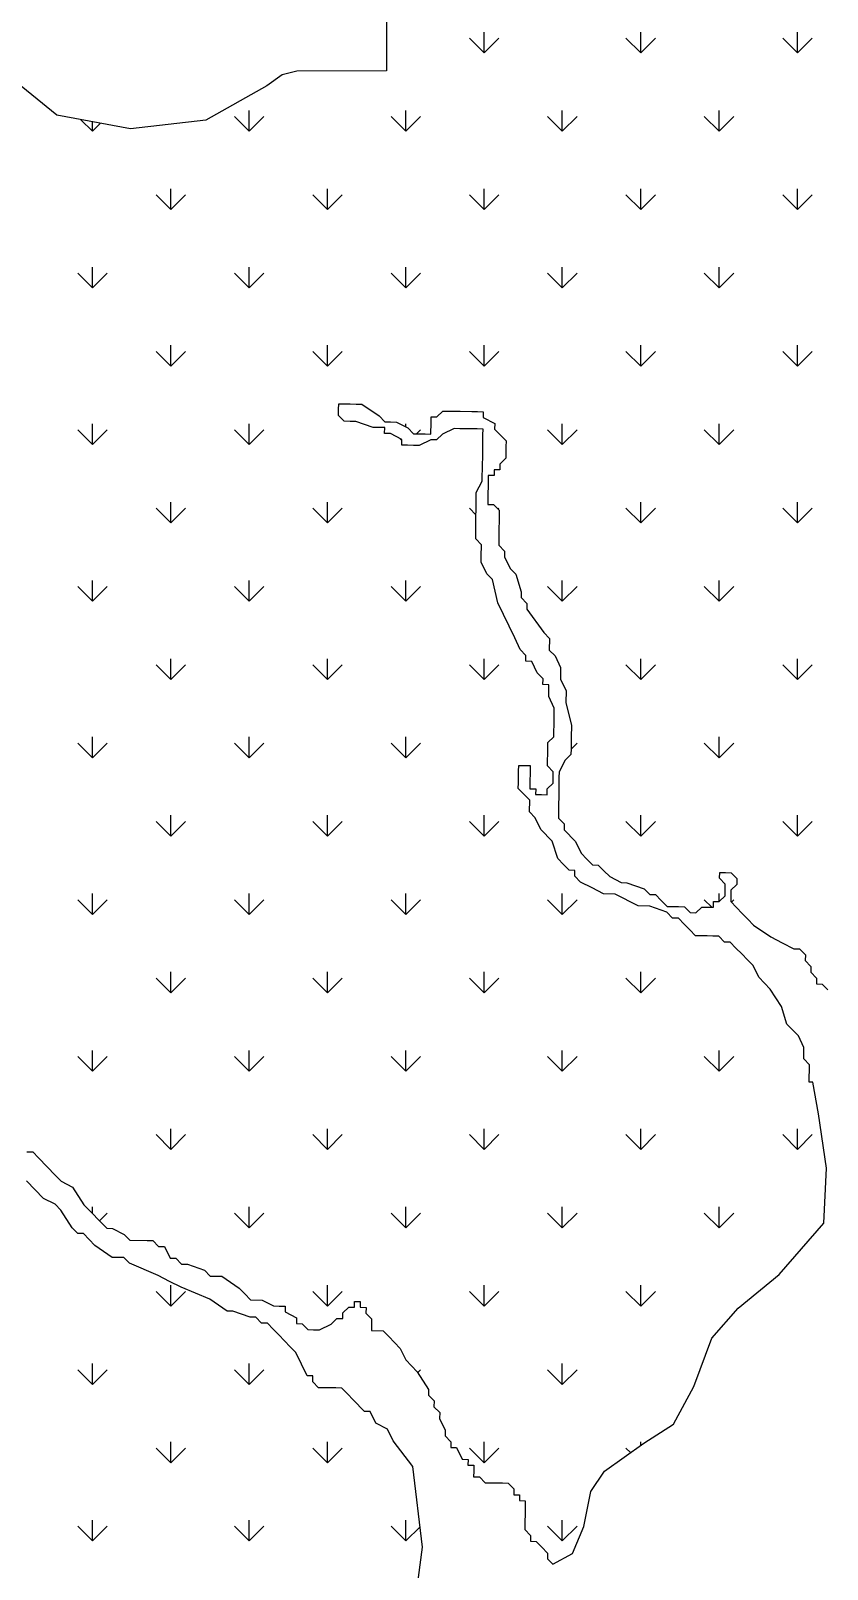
# Model space of a CAD drawing. Header units: metres. Extents: x 266585 to 279238, y 2117616 to 2127268.
# Drawn here: x 269742 to 270290, y 2120273 to 2121331 of the extents above; entities that cross this region are included whole.
import ezdxf

# ---------------------------------------------------------------- set-up
doc = ezdxf.new("R2010")
doc.units = ezdxf.units.M
doc.layers.add('MANGROOVES', color=112, linetype='Continuous')

msp = doc.modelspace()

# ---------------------------------------------------------------- linework, layer by layer
at = {"layer": 'MANGROOVES'}
for p, q in [((269986.8, 2121422.5), (269987.2, 2121303.7)), ((269760.4, 2121273.2), (269726, 2121301.3)), ((269915.4, 2121300.9), (269904.9, 2121293.3)), ((269925.5, 2121303.4), (269915.4, 2121300.9)), ((269987.2, 2121303.7), (269925.5, 2121303.4)), ((269904.9, 2121293.3), (269862.9, 2121269.9)), ((269810.9, 2121263.9), (269760.4, 2121273.2)), ((269862.9, 2121269.9), (269810.9, 2121263.9)), ((269954.2, 2121070.7), (269954.3, 2121074.7)), ((269954.2, 2121066.7), (269954.2, 2121070.7)), ((269954.3, 2121074.7), (269958.3, 2121074.6)), ((269958.3, 2121074.6), (269962.2, 2121074.6)), ((269962.2, 2121074.6), (269966.2, 2121074.5)), ((269966.2, 2121074.5), (269970.2, 2121074.4)), ((269970.2, 2121074.4), (269982, 2121066.3)), ((270021.8, 2121065.7), (270025.9, 2121069.6)), ((270025.9, 2121069.6), (270033.8, 2121069.5)), ((270033.8, 2121069.5), (270037.8, 2121069.5)), ((270037.8, 2121069.5), (270045.8, 2121069.4)), ((270045.8, 2121069.4), (270049.8, 2121069.3)), ((270049.8, 2121069.3), (270053.7, 2121069.2)), ((270053.7, 2121069.2), (270053.7, 2121065.3)), ((269958.1, 2121062.7), (269954.2, 2121066.7)), ((269962.1, 2121062.6), (269958.1, 2121062.7)), ((269966, 2121062.6), (269962.1, 2121062.6)), ((269977.9, 2121058.4), (269966, 2121062.6)), ((269981.9, 2121058.3), (269977.9, 2121058.4)), ((269985.9, 2121058.3), (269981.9, 2121058.3)), ((269982, 2121066.3), (269985.9, 2121062.3)), ((269985.8, 2121054.3), (269985.9, 2121058.3)), ((269985.9, 2121062.3), (269989.9, 2121062.2)), ((269989.9, 2121062.2), (269993.9, 2121062.1)), ((269993.9, 2121062.1), (270001.8, 2121058.1)), ((270001.8, 2121058.1), (270005.7, 2121054)), ((270017.7, 2121053.8), (270017.8, 2121061.8)), ((270017.8, 2121061.8), (270017.9, 2121065.8)), ((270017.9, 2121065.8), (270021.8, 2121065.7)), ((270033.7, 2121057.6), (270025.6, 2121053.7)), ((270037.6, 2121057.5), (270033.7, 2121057.6)), ((270041.6, 2121057.5), (270037.6, 2121057.5)), ((270045.6, 2121057.4), (270041.6, 2121057.5)), ((270049.6, 2121057.4), (270045.6, 2121057.4)), ((270053.6, 2121057.3), (270049.6, 2121057.4)), ((270053.5, 2121053.3), (270053.6, 2121057.3)), ((270053.7, 2121065.3), (270061.6, 2121061.2)), ((270061.6, 2121061.2), (270061.5, 2121057.2)), ((270061.5, 2121057.2), (270065.5, 2121053.1)), ((269989.8, 2121054.2), (269985.8, 2121054.3)), ((269997.7, 2121050.1), (269989.8, 2121054.2)), ((269997.7, 2121046.2), (269997.7, 2121050.1)), ((270001.6, 2121046.1), (269997.7, 2121046.2)), ((270005.6, 2121046), (270001.6, 2121046.1)), ((270009.6, 2121046), (270005.6, 2121046)), ((270005.7, 2121054), (270009.7, 2121054)), ((270017.6, 2121049.9), (270009.6, 2121046)), ((270009.7, 2121054), (270013.7, 2121053.9)), ((270013.7, 2121053.9), (270017.7, 2121053.8)), ((270021.6, 2121049.8), (270017.6, 2121049.9)), ((270025.6, 2121053.7), (270021.6, 2121049.8)), ((270053.4, 2121045.3), (270053.5, 2121049.3)), ((270053.5, 2121049.3), (270053.5, 2121053.3)), ((270065.5, 2121053.1), (270069.4, 2121049.1)), ((270069.4, 2121049.1), (270069.3, 2121045.1)), ((270053.2, 2121033.4), (270053.3, 2121037.4)), ((270053.3, 2121037.4), (270053.4, 2121045.3)), ((270069.2, 2121037.2), (270065.2, 2121033.2)), ((270069.3, 2121041.1), (270069.2, 2121037.2)), ((270069.3, 2121045.1), (270069.3, 2121041.1)), ((270053, 2121021.5), (270053.2, 2121033.4)), ((270057.1, 2121025.4), (270057, 2121021.4)), ((270061.1, 2121025.3), (270057.1, 2121025.4)), ((270065.1, 2121029.2), (270061.1, 2121029.3)), ((270061.1, 2121029.3), (270061.1, 2121025.3)), ((270065.2, 2121033.2), (270065.1, 2121029.2)), ((270048.9, 2121013.6), (270053, 2121021.5)), ((270057, 2121017.4), (270056.9, 2121013.4)), ((270057, 2121021.4), (270057, 2121017.4)), ((270048.8, 2121001.6), (270048.9, 2121013.6)), ((270056.9, 2121009.5), (270056.8, 2121005.5)), ((270056.8, 2121005.5), (270060.8, 2121005.4)), ((270056.9, 2121013.4), (270056.9, 2121009.5)), ((270060.8, 2121005.4), (270064.7, 2121001.4)), ((270048.6, 2120989.7), (270048.7, 2120997.6)), ((270048.7, 2120997.6), (270048.8, 2121001.6)), ((270064.6, 2120993.4), (270064.5, 2120989.4)), ((270064.7, 2121001.4), (270064.6, 2120997.4)), ((270064.6, 2120997.4), (270064.6, 2120993.4)), ((270048.5, 2120981.7), (270048.6, 2120989.7)), ((270064.5, 2120985.4), (270064.3, 2120977.5)), ((270064.5, 2120989.4), (270064.5, 2120985.4)), ((270052.4, 2120977.7), (270048.5, 2120981.7)), ((270052.3, 2120969.7), (270052.4, 2120977.7)), ((270064.3, 2120977.5), (270068.3, 2120973.4)), ((270068.3, 2120973.4), (270068.2, 2120969.5)), ((270052.2, 2120965.7), (270052.3, 2120969.7)), ((270056.1, 2120957.7), (270052.2, 2120965.7)), ((270068.2, 2120969.5), (270072.1, 2120961.4)), ((270072.1, 2120961.4), (270076, 2120957.4)), ((270060, 2120953.7), (270056.1, 2120957.7)), ((270063.8, 2120937.7), (270060, 2120953.7)), ((270076, 2120957.4), (270079.8, 2120945.4)), ((270079.8, 2120945.4), (270079.7, 2120941.4)), ((270079.7, 2120941.4), (270083.7, 2120937.4)), ((270071.5, 2120921.6), (270063.8, 2120937.7)), ((270083.7, 2120937.4), (270083.6, 2120933.4)), ((270083.6, 2120933.4), (270095.3, 2120917.3)), ((270075.4, 2120913.6), (270071.5, 2120921.6)), ((270079.2, 2120905.6), (270075.4, 2120913.6)), ((270095.3, 2120917.3), (270099.2, 2120913.3)), ((270099.2, 2120913.3), (270099.1, 2120905.3)), ((270083.1, 2120901.5), (270079.2, 2120905.6)), ((270083.1, 2120897.6), (270083.1, 2120901.5)), ((270087.1, 2120897.5), (270083.1, 2120897.6)), ((270090.9, 2120889.5), (270087.1, 2120897.5)), ((270099.1, 2120905.3), (270103.1, 2120901.2)), ((270103.1, 2120901.2), (270106.9, 2120893.2)), ((270094.9, 2120885.4), (270090.9, 2120889.5)), ((270106.9, 2120893.2), (270106.8, 2120885.3)), ((270094.8, 2120881.5), (270094.9, 2120885.4)), ((270098.8, 2120881.4), (270094.8, 2120881.5)), ((270098.7, 2120873.4), (270098.8, 2120881.4)), ((270106.8, 2120885.3), (270110.7, 2120877.2)), ((270110.7, 2120877.2), (270110.6, 2120869.3)), ((270102.5, 2120865.4), (270098.7, 2120873.4)), ((270110.6, 2120869.3), (270114.3, 2120853.3)), ((270102.4, 2120857.5), (270102.5, 2120861.4)), ((270102.4, 2120853.5), (270102.4, 2120857.5)), ((270102.5, 2120861.4), (270102.5, 2120865.4)), ((270098.2, 2120841.6), (270102.2, 2120845.5)), ((270102.2, 2120845.5), (270102.3, 2120849.5)), ((270102.3, 2120849.5), (270102.4, 2120853.5)), ((270114.2, 2120845.3), (270114.1, 2120841.3)), ((270114.3, 2120853.3), (270114.2, 2120845.3)), ((270098.1, 2120837.6), (270098.2, 2120841.6)), ((270098.1, 2120833.6), (270098.1, 2120837.6)), ((270114.1, 2120837.4), (270114, 2120833.4)), ((270114.1, 2120841.3), (270114.1, 2120837.4)), ((270078, 2120822), (270078.1, 2120825.9)), ((270078.1, 2120825.9), (270082, 2120825.9)), ((270082, 2120825.9), (270086, 2120825.8)), ((270086, 2120825.8), (270086, 2120821.8)), ((270098, 2120829.6), (270098.1, 2120833.6)), ((270098, 2120825.7), (270098, 2120829.6)), ((270101.9, 2120821.6), (270098, 2120825.7)), ((270110, 2120829.5), (270105.9, 2120821.6)), ((270114, 2120833.4), (270110, 2120829.5)), ((270077.8, 2120810), (270077.9, 2120814)), ((270077.9, 2120818), (270078, 2120822)), ((270077.9, 2120814), (270077.9, 2120818)), ((270086, 2120821.8), (270085.8, 2120813.9)), ((270085.8, 2120813.9), (270085.8, 2120809.9)), ((270097.7, 2120809.7), (270101.8, 2120813.7)), ((270101.8, 2120817.6), (270101.9, 2120821.6)), ((270101.8, 2120813.7), (270101.8, 2120817.6)), ((270105.8, 2120817.6), (270105.7, 2120809.6)), ((270105.9, 2120821.6), (270105.8, 2120817.6)), ((270081.8, 2120806), (270077.8, 2120810)), ((270085.7, 2120801.9), (270081.8, 2120806)), ((270085.8, 2120809.9), (270089.8, 2120809.8)), ((270089.8, 2120809.8), (270089.7, 2120805.9)), ((270089.7, 2120805.9), (270093.7, 2120805.8)), ((270093.7, 2120805.8), (270097.7, 2120805.7)), ((270097.7, 2120805.7), (270097.7, 2120809.7)), ((270105.6, 2120805.6), (270105.5, 2120797.7)), ((270105.7, 2120809.6), (270105.6, 2120805.6)), ((270085.6, 2120794), (270085.7, 2120801.9)), ((270089.5, 2120789.9), (270085.6, 2120794)), ((270105.5, 2120793.7), (270105.4, 2120789.7)), ((270105.5, 2120797.7), (270105.5, 2120793.7)), ((270093.3, 2120781.9), (270089.5, 2120789.9)), ((270101.2, 2120773.8), (270093.3, 2120781.9)), ((270105.4, 2120789.7), (270109.3, 2120785.7)), ((270109.3, 2120785.7), (270109.3, 2120781.7)), ((270109.3, 2120781.7), (270117.1, 2120773.6)), ((270105, 2120761.8), (270101.2, 2120773.8)), ((270117.1, 2120773.6), (270121, 2120765.6)), ((270108.9, 2120757.8), (270105, 2120761.8)), ((270121, 2120765.6), (270124.9, 2120761.5)), ((270124.9, 2120761.5), (270128.8, 2120757.5)), ((270112.8, 2120753.8), (270108.9, 2120757.8)), ((270116.8, 2120753.7), (270112.8, 2120753.8)), ((270116.8, 2120749.7), (270116.8, 2120753.7)), ((270120.7, 2120745.7), (270116.8, 2120749.7)), ((270128.8, 2120757.5), (270132.8, 2120757.4)), ((270132.8, 2120757.4), (270136.7, 2120753.4)), ((270136.7, 2120753.4), (270140.7, 2120749.4)), ((270140.7, 2120749.4), (270148.6, 2120745.3)), ((270216.3, 2120748.3), (270216.4, 2120752.2)), ((270216.4, 2120752.2), (270220.3, 2120752.2)), ((270220.3, 2120752.2), (270224.3, 2120752.1)), ((270224.3, 2120752.1), (270228.2, 2120748.1)), ((270128.6, 2120741.6), (270120.7, 2120745.7)), ((270136.5, 2120737.5), (270128.6, 2120741.6)), ((270148.6, 2120745.3), (270152.5, 2120745.2)), ((270152.5, 2120745.2), (270164.4, 2120741)), ((270164.4, 2120741), (270168.3, 2120737)), ((270220.2, 2120744.2), (270216.3, 2120748.3)), ((270220.1, 2120736.3), (270220.2, 2120740.2)), ((270220.2, 2120740.2), (270220.2, 2120744.2)), ((270228.2, 2120744.1), (270224.1, 2120740.2)), ((270224.1, 2120740.2), (270224.1, 2120736.2)), ((270228.2, 2120748.1), (270228.2, 2120744.1)), ((270144.5, 2120737.4), (270136.5, 2120737.5)), ((270160.3, 2120729.2), (270144.5, 2120737.4)), ((270168.2, 2120729), (270160.3, 2120729.2)), ((270180.1, 2120724.9), (270168.2, 2120729)), ((270168.3, 2120737), (270172.3, 2120737)), ((270172.3, 2120737), (270176.2, 2120732.9)), ((270176.2, 2120732.9), (270180.2, 2120728.9)), ((270180.2, 2120728.9), (270184.2, 2120728.8)), ((270184.2, 2120728.8), (270188.1, 2120728.8)), ((270188.1, 2120728.8), (270192.1, 2120728.7)), ((270192.1, 2120728.7), (270196, 2120724.7)), ((270200, 2120724.6), (270204.1, 2120728.5)), ((270204.1, 2120728.5), (270208, 2120728.5)), ((270208, 2120728.5), (270212, 2120728.4)), ((270212, 2120728.4), (270212.1, 2120732.4)), ((270212.1, 2120732.4), (270216.1, 2120732.3)), ((270216.1, 2120732.3), (270220.1, 2120736.3)), ((270224.1, 2120736.2), (270224, 2120732.2)), ((270224, 2120732.2), (270227.9, 2120728.2)), ((270227.9, 2120728.2), (270231.9, 2120724.1)), ((270184, 2120720.9), (270180.1, 2120724.9)), ((270188, 2120720.8), (270184, 2120720.9)), ((270191.9, 2120716.8), (270188, 2120720.8)), ((270196, 2120724.7), (270200, 2120724.6)), ((270231.9, 2120724.1), (270235.8, 2120720.1)), ((270235.8, 2120720.1), (270239.7, 2120716.1)), ((270195.9, 2120712.7), (270191.9, 2120716.8)), ((270199.8, 2120708.7), (270195.9, 2120712.7)), ((270203.8, 2120708.6), (270199.8, 2120708.7)), ((270207.7, 2120708.6), (270203.8, 2120708.6)), ((270211.7, 2120708.5), (270207.7, 2120708.6)), ((270215.7, 2120708.4), (270211.7, 2120708.5)), ((270219.6, 2120704.4), (270215.7, 2120708.4)), ((270239.7, 2120716.1), (270251.5, 2120707.9)), ((270251.5, 2120707.9), (270259.4, 2120703.8)), ((270223.6, 2120704.3), (270219.6, 2120704.4)), ((270227.5, 2120700.3), (270223.6, 2120704.3)), ((270231.5, 2120696.3), (270227.5, 2120700.3)), ((270259.4, 2120703.8), (270267.3, 2120699.7)), ((270267.3, 2120699.7), (270271.3, 2120699.7)), ((270271.3, 2120699.7), (270275.3, 2120695.6)), ((270235.4, 2120692.2), (270231.5, 2120696.3)), ((270239.3, 2120688.2), (270235.4, 2120692.2)), ((270243.2, 2120680.2), (270239.3, 2120688.2)), ((270275.3, 2120695.6), (270275.2, 2120691.6)), ((270275.2, 2120691.6), (270279.1, 2120687.6)), ((270279.1, 2120687.6), (270279.1, 2120683.6)), ((270251, 2120672.1), (270243.2, 2120680.2)), ((270279.1, 2120683.6), (270283, 2120679.6)), ((270283, 2120679.6), (270282.9, 2120675.6)), ((270282.9, 2120675.6), (270286.9, 2120675.5)), ((270286.9, 2120675.5), (270290.8, 2120671.5)), ((270258.8, 2120660), (270251, 2120672.1)), ((270262.6, 2120648), (270258.8, 2120660)), ((270270.5, 2120639.9), (270262.6, 2120648)), ((270274.3, 2120631.9), (270270.5, 2120639.9)), ((270274.2, 2120624), (270274.3, 2120631.9)), ((270278.1, 2120619.9), (270274.2, 2120624)), ((270278, 2120611.9), (270278.1, 2120615.9)), ((270278, 2120608), (270278, 2120611.9)), ((270278.1, 2120615.9), (270278.1, 2120619.9)), ((270280.4, 2120607.9), (270278, 2120608)), ((270284.4, 2120586.2), (270280.4, 2120607.9)), ((270289.9, 2120548.9), (270284.4, 2120586.2)), ((269739.7, 2120560.1), (269743.7, 2120560)), ((269743.7, 2120560), (269747.6, 2120556)), ((269747.6, 2120556), (269759.4, 2120543.9)), ((270288, 2120511.1), (270289.9, 2120548.9)), ((269751.2, 2120528), (269739.4, 2120540.2)), ((269759.4, 2120543.9), (269763.3, 2120539.8)), ((269763.3, 2120539.8), (269771.2, 2120535.7)), ((269759.1, 2120524), (269751.2, 2120528)), ((269771.2, 2120535.7), (269779, 2120523.7)), ((269763, 2120519.9), (269759.1, 2120524)), ((269770.8, 2120507.9), (269763, 2120519.9)), ((269779, 2120523.7), (269782.9, 2120519.6)), ((269782.9, 2120519.6), (269790.7, 2120511.5)), ((269774.7, 2120503.8), (269770.8, 2120507.9)), ((269790.7, 2120511.5), (269794.7, 2120507.5)), ((269794.7, 2120507.5), (269798.7, 2120507.4)), ((269798.7, 2120507.4), (269806.6, 2120503.3)), ((270257.3, 2120475.7), (270288, 2120511.1)), ((269778.7, 2120503.8), (269774.7, 2120503.8)), ((269782.6, 2120499.7), (269778.7, 2120503.8)), ((269786.5, 2120495.7), (269782.6, 2120499.7)), ((269798.4, 2120487.5), (269786.5, 2120495.7)), ((269806.6, 2120503.3), (269810.5, 2120499.3)), ((269810.5, 2120499.3), (269822.4, 2120499.1)), ((269822.4, 2120499.1), (269826.4, 2120499.1)), ((269826.4, 2120499.1), (269830.3, 2120495)), ((269806.3, 2120487.4), (269798.4, 2120487.5)), ((269810.2, 2120483.4), (269806.3, 2120487.4)), ((269830.3, 2120495), (269834.3, 2120495)), ((269834.3, 2120495), (269838.2, 2120487)), ((269838.2, 2120487), (269842.2, 2120486.9)), ((269842.2, 2120486.9), (269846.1, 2120482.9)), ((269830, 2120475.1), (269810.2, 2120483.4)), ((269837.9, 2120471), (269830, 2120475.1)), ((269846.1, 2120482.9), (269850.1, 2120482.8)), ((269850.1, 2120482.8), (269861.9, 2120478.6)), ((269861.9, 2120478.6), (269865.9, 2120474.6)), ((269865.9, 2120474.6), (269869.8, 2120474.5)), ((269869.8, 2120474.5), (269873.8, 2120474.5)), ((269873.8, 2120474.5), (269885.7, 2120466.3)), ((270229.1, 2120452.5), (270257.3, 2120475.7)), ((269845.8, 2120466.9), (269837.9, 2120471)), ((269865.6, 2120458.7), (269845.8, 2120466.9)), ((269885.7, 2120466.3), (269889.6, 2120462.3)), ((269877.5, 2120450.5), (269865.6, 2120458.7)), ((269889.6, 2120462.3), (269893.5, 2120458.3)), ((269893.5, 2120458.3), (269901.5, 2120458.1)), ((269901.5, 2120458.1), (269909.4, 2120454.1)), ((269909.4, 2120454.1), (269913.3, 2120454)), ((269913.3, 2120454), (269917.3, 2120453.9)), ((269917.3, 2120453.9), (269917.3, 2120450)), ((269957.1, 2120449.4), (269961.1, 2120453.3)), ((269961.1, 2120453.3), (269965.1, 2120453.2)), ((269965.1, 2120453.2), (269965.2, 2120457.2)), ((269965.2, 2120457.2), (269969.1, 2120457.2)), ((269969.1, 2120457.2), (269969.1, 2120453.2)), ((269969.1, 2120453.2), (269973.1, 2120453.1)), ((269973.1, 2120453.1), (269973, 2120449.1)), ((269881.4, 2120450.5), (269877.5, 2120450.5)), ((269893.3, 2120446.3), (269881.4, 2120450.5)), ((269897.3, 2120446.3), (269893.3, 2120446.3)), ((269901.2, 2120442.2), (269897.3, 2120446.3)), ((269917.3, 2120450), (269925.2, 2120445.9)), ((269925.2, 2120445.9), (269925.1, 2120441.9)), ((269949, 2120441.5), (269953, 2120445.4)), ((269953, 2120445.4), (269957, 2120445.4)), ((269957, 2120445.4), (269957.1, 2120449.4)), ((269973, 2120449.1), (269976.9, 2120445.1)), ((269976.9, 2120445.1), (269976.9, 2120441.1)), ((270211, 2120432), (270229.1, 2120452.5)), ((269905.2, 2120442.2), (269901.2, 2120442.2)), ((269909.1, 2120438.1), (269905.2, 2120442.2)), ((269913.1, 2120434.1), (269909.1, 2120438.1)), ((269920.9, 2120426), (269913.1, 2120434.1)), ((269925.1, 2120441.9), (269929.1, 2120441.8)), ((269929.1, 2120441.8), (269933, 2120437.8)), ((269933, 2120437.8), (269937, 2120437.7)), ((269937, 2120437.7), (269941, 2120437.7)), ((269941, 2120437.7), (269949, 2120441.5)), ((269976.9, 2120441.1), (269976.8, 2120437.1)), ((269976.8, 2120437.1), (269984.8, 2120437)), ((269984.8, 2120437), (269988.7, 2120433)), ((269988.7, 2120433), (269992.6, 2120428.9)), ((270198.5, 2120398.7), (270211, 2120432)), ((269924.8, 2120422), (269920.9, 2120426)), ((269932.6, 2120405.9), (269924.8, 2120422)), ((269992.6, 2120428.9), (269996.5, 2120424.9)), ((269996.5, 2120424.9), (270000.4, 2120416.9)), ((270000.4, 2120416.9), (270008.3, 2120408.8)), ((269936.5, 2120405.9), (269932.6, 2120405.9)), ((269936.5, 2120401.9), (269936.5, 2120405.9)), ((269940.4, 2120397.8), (269936.5, 2120401.9)), ((270008.3, 2120408.8), (270016, 2120396.7)), ((269944.4, 2120397.8), (269940.4, 2120397.8)), ((269948.4, 2120397.7), (269944.4, 2120397.8)), ((269952.3, 2120397.7), (269948.4, 2120397.7)), ((269956.3, 2120397.6), (269952.3, 2120397.7)), ((269960.2, 2120393.6), (269956.3, 2120397.6)), ((269964.2, 2120389.5), (269960.2, 2120393.6)), ((269972, 2120381.4), (269964.2, 2120389.5)), ((270016, 2120396.7), (270016, 2120392.8)), ((270016, 2120392.8), (270019.9, 2120388.7)), ((270184.7, 2120372.8), (270198.5, 2120398.7)), ((269976, 2120381.4), (269972, 2120381.4)), ((269979.9, 2120373.4), (269976, 2120381.4)), ((270019.9, 2120388.7), (270019.8, 2120384.7)), ((270019.8, 2120384.7), (270023.8, 2120380.7)), ((270023.8, 2120380.7), (270023.7, 2120376.7)), ((269987.8, 2120369.3), (269979.9, 2120373.4)), ((269991.6, 2120361.2), (269987.8, 2120369.3)), ((270023.7, 2120376.7), (270027.6, 2120368.7)), ((270027.6, 2120368.7), (270027.5, 2120364.7)), ((270164.1, 2120359.7), (270184.7, 2120372.8)), ((270005.3, 2120343.6), (269991.6, 2120361.2)), ((270027.5, 2120364.7), (270031.4, 2120360.7)), ((270031.4, 2120360.7), (270031.4, 2120356.7)), ((270137, 2120340.3), (270164.1, 2120359.7)), ((270031.4, 2120356.7), (270035.4, 2120356.6)), ((270035.4, 2120356.6), (270039.2, 2120348.6)), ((270039.2, 2120348.6), (270043.2, 2120348.5)), ((270043.2, 2120348.5), (270043.1, 2120344.6)), ((270011.9, 2120288.2), (270005.3, 2120343.6)), ((270043.1, 2120344.6), (270047.1, 2120344.5)), ((270047.1, 2120340.5), (270047, 2120336.5)), ((270047, 2120336.5), (270051, 2120336.5)), ((270047.1, 2120344.5), (270047.1, 2120340.5)), ((270127.7, 2120326.4), (270137, 2120340.3)), ((270051, 2120336.5), (270054.9, 2120332.4)), ((270054.9, 2120332.4), (270058.9, 2120332.4)), ((270058.9, 2120332.4), (270062.9, 2120332.3)), ((270062.9, 2120332.3), (270066.9, 2120332.3)), ((270066.9, 2120332.3), (270070.8, 2120332.2)), ((270070.8, 2120332.2), (270074.8, 2120328.2)), ((270074.8, 2120328.2), (270074.7, 2120324.2)), ((270123, 2120302.4), (270127.7, 2120326.4)), ((270074.7, 2120324.2), (270078.7, 2120324.1)), ((270078.7, 2120324.1), (270078.6, 2120320.2)), ((270078.6, 2120320.2), (270082.6, 2120320.1)), ((270082.6, 2120316.1), (270082.5, 2120312.1)), ((270082.6, 2120320.1), (270082.6, 2120316.1)), ((270082.5, 2120312.1), (270082.4, 2120304.2)), ((270082.4, 2120304.2), (270082.3, 2120300.2)), ((270082.3, 2120300.2), (270086.2, 2120296.1)), ((270086.2, 2120296.1), (270086.2, 2120292.2)), ((270115.1, 2120283.7), (270123, 2120302.4)), ((270002.3, 2120214.3), (270011.9, 2120288.2)), ((270086.2, 2120292.2), (270090.2, 2120292.1)), ((270090.2, 2120292.1), (270094.1, 2120288.1)), ((270094.1, 2120288.1), (270098, 2120284)), ((270098, 2120284), (270098, 2120280)), ((270101.5, 2120276.4), (270115.1, 2120283.7)), ((270098, 2120280), (270101.5, 2120276.4))]:
    msp.add_line(p, q, dxfattribs=at)
at = {"layer": 'MANGROOVES', "linetype": 'Continuous'}
for p, q in [((270054.3, 2121316.1), (270044.2, 2121326.2)), ((270054.3, 2121316.1), (270054.3, 2121330.4)), ((270054.3, 2121316.1), (270064.4, 2121326.2)), ((270162, 2121316.1), (270151.9, 2121326.2)), ((270162, 2121316.1), (270162, 2121330.4)), ((270162, 2121316.1), (270172.1, 2121326.2)), ((270269.8, 2121316.1), (270259.7, 2121326.2)), ((270269.8, 2121316.1), (270269.8, 2121330.4)), ((270269.8, 2121316.1), (270279.9, 2121326.2)), ((269784.9, 2121262.2), (269776.9, 2121270.1)), ((269784.9, 2121262.2), (269784.9, 2121268.7)), ((269892.6, 2121262.2), (269882.5, 2121272.3)), ((269892.6, 2121262.2), (269892.6, 2121276.5)), ((269892.6, 2121262.2), (269902.7, 2121272.3)), ((270000.4, 2121262.2), (269990.3, 2121272.3)), ((270000.4, 2121262.2), (270000.4, 2121276.5)), ((270000.4, 2121262.2), (270010.5, 2121272.3)), ((270108.1, 2121262.2), (270098, 2121272.3)), ((270108.1, 2121262.2), (270108.1, 2121276.5)), ((270108.1, 2121262.2), (270118.2, 2121272.3)), ((270215.9, 2121262.2), (270205.8, 2121272.3)), ((270215.9, 2121262.2), (270215.9, 2121276.5)), ((270215.9, 2121262.2), (270226, 2121272.3)), ((269784.9, 2121262.2), (269790.3, 2121267.7)), ((269838.7, 2121208.3), (269828.6, 2121218.4)), ((269838.7, 2121208.3), (269838.7, 2121222.6)), ((269838.7, 2121208.3), (269848.8, 2121218.4)), ((269946.5, 2121208.3), (269936.4, 2121218.4)), ((269946.5, 2121208.3), (269946.5, 2121222.6)), ((269946.5, 2121208.3), (269956.6, 2121218.4)), ((270054.3, 2121208.3), (270044.2, 2121218.4)), ((270054.3, 2121208.3), (270054.3, 2121222.6)), ((270054.3, 2121208.3), (270064.4, 2121218.4)), ((270162, 2121208.3), (270151.9, 2121218.4)), ((270162, 2121208.3), (270162, 2121222.6)), ((270162, 2121208.3), (270172.1, 2121218.4)), ((270269.8, 2121208.3), (270259.7, 2121218.4)), ((270269.8, 2121208.3), (270269.8, 2121222.6)), ((270269.8, 2121208.3), (270279.9, 2121218.4)), ((269784.9, 2121154.5), (269774.8, 2121164.6)), ((269784.9, 2121154.5), (269784.9, 2121168.7)), ((269784.9, 2121154.5), (269795, 2121164.6)), ((269892.6, 2121154.5), (269882.5, 2121164.6)), ((269892.6, 2121154.5), (269892.6, 2121168.7)), ((269892.6, 2121154.5), (269902.7, 2121164.6)), ((270000.4, 2121154.5), (269990.3, 2121164.6)), ((270000.4, 2121154.5), (270000.4, 2121168.7)), ((270000.4, 2121154.5), (270010.5, 2121164.6)), ((270108.1, 2121154.5), (270098, 2121164.6)), ((270108.1, 2121154.5), (270108.1, 2121168.7)), ((270108.1, 2121154.5), (270118.2, 2121164.6)), ((270215.9, 2121154.5), (270205.8, 2121164.6)), ((270215.9, 2121154.5), (270215.9, 2121168.7)), ((270215.9, 2121154.5), (270226, 2121164.6)), ((269838.7, 2121100.6), (269828.6, 2121110.7)), ((269838.7, 2121100.6), (269838.7, 2121114.9)), ((269838.7, 2121100.6), (269848.8, 2121110.7)), ((269946.5, 2121100.6), (269936.4, 2121110.7)), ((269946.5, 2121100.6), (269946.5, 2121114.9)), ((269946.5, 2121100.6), (269956.6, 2121110.7)), ((270054.3, 2121100.6), (270044.2, 2121110.7)), ((270054.3, 2121100.6), (270054.3, 2121114.9)), ((270054.3, 2121100.6), (270064.4, 2121110.7)), ((270162, 2121100.6), (270151.9, 2121110.7)), ((270162, 2121100.6), (270162, 2121114.9)), ((270162, 2121100.6), (270172.1, 2121110.7)), ((270269.8, 2121100.6), (270259.7, 2121110.7)), ((270269.8, 2121100.6), (270269.8, 2121114.9)), ((270269.8, 2121100.6), (270279.9, 2121110.7)), ((269784.9, 2121046.7), (269774.8, 2121056.8)), ((269784.9, 2121046.7), (269784.9, 2121061)), ((269784.9, 2121046.7), (269795, 2121056.8)), ((269892.6, 2121046.7), (269882.5, 2121056.8)), ((269892.6, 2121046.7), (269892.6, 2121061)), ((269892.6, 2121046.7), (269902.7, 2121056.8)), ((270000.4, 2121058.8), (270000.4, 2121061)), ((270007.7, 2121054), (270010.5, 2121056.8)), ((270108.1, 2121046.7), (270098, 2121056.8)), ((270108.1, 2121046.7), (270108.1, 2121061)), ((270108.1, 2121046.7), (270118.2, 2121056.8)), ((270215.9, 2121046.7), (270205.8, 2121056.8)), ((270215.9, 2121046.7), (270215.9, 2121061)), ((270215.9, 2121046.7), (270226, 2121056.8)), ((269997.7, 2121049.4), (269996.1, 2121051)), ((269838.7, 2120992.8), (269838.7, 2121007.1)), ((269946.5, 2120992.8), (269946.5, 2121007.1)), ((270162, 2120992.8), (270162, 2121007.1)), ((270269.8, 2120992.8), (270269.8, 2121007.1)), ((269838.7, 2120992.8), (269828.6, 2121002.9)), ((269838.7, 2120992.8), (269848.8, 2121002.9)), ((269946.5, 2120992.8), (269936.4, 2121002.9)), ((269946.5, 2120992.8), (269956.6, 2121002.9)), ((270048.7, 2120998.3), (270044.2, 2121002.9)), ((270063.8, 2121002.3), (270064.4, 2121002.9)), ((270162, 2120992.8), (270151.9, 2121002.9)), ((270162, 2120992.8), (270172.1, 2121002.9)), ((270269.8, 2120992.8), (270259.7, 2121002.9)), ((270269.8, 2120992.8), (270279.9, 2121002.9)), ((269784.9, 2120938.9), (269784.9, 2120953.2)), ((269892.6, 2120938.9), (269892.6, 2120953.2)), ((270000.4, 2120938.9), (270000.4, 2120953.2)), ((270108.1, 2120938.9), (270108.1, 2120953.2)), ((270215.9, 2120938.9), (270215.9, 2120953.2)), ((269784.9, 2120938.9), (269774.8, 2120949)), ((269784.9, 2120938.9), (269795, 2120949)), ((269892.6, 2120938.9), (269882.5, 2120949)), ((269892.6, 2120938.9), (269902.7, 2120949)), ((270000.4, 2120938.9), (269990.3, 2120949)), ((270000.4, 2120938.9), (270010.5, 2120949)), ((270108.1, 2120938.9), (270098, 2120949)), ((270108.1, 2120938.9), (270118.2, 2120949)), ((270215.9, 2120938.9), (270205.8, 2120949)), ((270215.9, 2120938.9), (270226, 2120949)), ((269838.7, 2120885), (269838.7, 2120899.3)), ((269946.5, 2120885), (269946.5, 2120899.3)), ((270054.3, 2120885), (270054.3, 2120899.3)), ((270162, 2120885), (270162, 2120899.3)), ((270269.8, 2120885), (270269.8, 2120899.3)), ((269838.7, 2120885), (269828.6, 2120895.2)), ((269838.7, 2120885), (269848.8, 2120895.2)), ((269946.5, 2120885), (269936.4, 2120895.2)), ((269946.5, 2120885), (269956.6, 2120895.2)), ((270054.3, 2120885), (270044.2, 2120895.2)), ((270054.3, 2120885), (270064.4, 2120895.2)), ((270162, 2120885), (270151.9, 2120895.2)), ((270162, 2120885), (270172.1, 2120895.2)), ((270269.8, 2120885), (270259.7, 2120895.2)), ((270269.8, 2120885), (270279.9, 2120895.2)), ((269784.9, 2120831.2), (269784.9, 2120845.5)), ((269892.6, 2120831.2), (269892.6, 2120845.5)), ((270000.4, 2120831.2), (270000.4, 2120845.5)), ((270215.9, 2120831.2), (270215.9, 2120845.5)), ((269784.9, 2120831.2), (269774.8, 2120841.3)), ((269784.9, 2120831.2), (269795, 2120841.3)), ((269892.6, 2120831.2), (269882.5, 2120841.3)), ((269892.6, 2120831.2), (269902.7, 2120841.3)), ((270000.4, 2120831.2), (269990.3, 2120841.3)), ((270000.4, 2120831.2), (270010.5, 2120841.3)), ((270098.2, 2120841.1), (270098, 2120841.3)), ((270114.1, 2120837.1), (270118.2, 2120841.3)), ((270215.9, 2120831.2), (270205.8, 2120841.3)), ((270215.9, 2120831.2), (270226, 2120841.3)), ((269838.7, 2120777.3), (269828.6, 2120787.4)), ((269838.7, 2120777.3), (269838.7, 2120791.6)), ((269838.7, 2120777.3), (269848.8, 2120787.4)), ((269946.5, 2120777.3), (269936.4, 2120787.4)), ((269946.5, 2120777.3), (269946.5, 2120791.6)), ((269946.5, 2120777.3), (269956.6, 2120787.4)), ((270054.3, 2120777.3), (270044.2, 2120787.4)), ((270054.3, 2120777.3), (270054.3, 2120791.6)), ((270054.3, 2120777.3), (270064.4, 2120787.4)), ((270162, 2120777.3), (270151.9, 2120787.4)), ((270162, 2120777.3), (270162, 2120791.6)), ((270162, 2120777.3), (270172.1, 2120787.4)), ((270269.8, 2120777.3), (270259.7, 2120787.4)), ((270269.8, 2120777.3), (270269.8, 2120791.6)), ((270269.8, 2120777.3), (270279.9, 2120787.4)), ((269784.9, 2120723.4), (269774.8, 2120733.5)), ((269784.9, 2120723.4), (269784.9, 2120737.7)), ((269784.9, 2120723.4), (269795, 2120733.5)), ((269892.6, 2120723.4), (269882.5, 2120733.5)), ((269892.6, 2120723.4), (269892.6, 2120737.7)), ((269892.6, 2120723.4), (269902.7, 2120733.5)), ((270000.4, 2120723.4), (269990.3, 2120733.5)), ((270000.4, 2120723.4), (270000.4, 2120737.7)), ((270000.4, 2120723.4), (270010.5, 2120733.5)), ((270108.1, 2120723.4), (270098, 2120733.5)), ((270108.1, 2120723.4), (270108.1, 2120737.7)), ((270108.1, 2120723.4), (270118.2, 2120733.5)), ((270210.9, 2120728.4), (270205.8, 2120733.5)), ((270215.9, 2120732.3), (270215.9, 2120737.7)), ((270224.4, 2120731.9), (270226, 2120733.5)), ((269838.7, 2120669.5), (269828.6, 2120679.6)), ((269838.7, 2120669.5), (269838.7, 2120683.8)), ((269838.7, 2120669.5), (269848.8, 2120679.6)), ((269946.5, 2120669.5), (269936.4, 2120679.6)), ((269946.5, 2120669.5), (269946.5, 2120683.8)), ((269946.5, 2120669.5), (269956.6, 2120679.6)), ((270054.3, 2120669.5), (270044.2, 2120679.6)), ((270054.3, 2120669.5), (270054.3, 2120683.8)), ((270054.3, 2120669.5), (270064.4, 2120679.6)), ((270162, 2120669.5), (270151.9, 2120679.6)), ((270162, 2120669.5), (270162, 2120683.8)), ((270162, 2120669.5), (270172.1, 2120679.6)), ((269784.9, 2120615.6), (269774.8, 2120625.7)), ((269784.9, 2120615.6), (269784.9, 2120629.9)), ((269784.9, 2120615.6), (269795, 2120625.7)), ((269892.6, 2120615.6), (269882.5, 2120625.7)), ((269892.6, 2120615.6), (269892.6, 2120629.9)), ((269892.6, 2120615.6), (269902.7, 2120625.7)), ((270000.4, 2120615.6), (269990.3, 2120625.7)), ((270000.4, 2120615.6), (270000.4, 2120629.9)), ((270000.4, 2120615.6), (270010.5, 2120625.7)), ((270108.1, 2120615.6), (270098, 2120625.7)), ((270108.1, 2120615.6), (270108.1, 2120629.9)), ((270108.1, 2120615.6), (270118.2, 2120625.7)), ((270215.9, 2120615.6), (270205.8, 2120625.7)), ((270215.9, 2120615.6), (270215.9, 2120629.9)), ((270215.9, 2120615.6), (270226, 2120625.7)), ((269838.7, 2120561.8), (269828.6, 2120571.9)), ((269838.7, 2120561.8), (269838.7, 2120576)), ((269838.7, 2120561.8), (269848.8, 2120571.9)), ((269946.5, 2120561.8), (269936.4, 2120571.9)), ((269946.5, 2120561.8), (269946.5, 2120576)), ((269946.5, 2120561.8), (269956.6, 2120571.9)), ((270054.3, 2120561.8), (270044.2, 2120571.9)), ((270054.3, 2120561.8), (270054.3, 2120576)), ((270054.3, 2120561.8), (270064.4, 2120571.9)), ((270162, 2120561.8), (270151.9, 2120571.9)), ((270162, 2120561.8), (270162, 2120576)), ((270162, 2120561.8), (270172.1, 2120571.9)), ((270269.8, 2120561.8), (270259.7, 2120571.9)), ((270269.8, 2120561.8), (270269.8, 2120576)), ((270269.8, 2120561.8), (270279.9, 2120571.9)), ((269784.9, 2120517.6), (269784.9, 2120522.2)), ((269789.6, 2120512.7), (269795, 2120518)), ((269892.6, 2120507.9), (269882.5, 2120518)), ((269892.6, 2120507.9), (269892.6, 2120522.2)), ((269892.6, 2120507.9), (269902.7, 2120518)), ((270000.4, 2120507.9), (269990.3, 2120518)), ((270000.4, 2120507.9), (270000.4, 2120522.2)), ((270000.4, 2120507.9), (270010.5, 2120518)), ((270108.1, 2120507.9), (270098, 2120518)), ((270108.1, 2120507.9), (270108.1, 2120522.2)), ((270108.1, 2120507.9), (270118.2, 2120518)), ((270215.9, 2120507.9), (270205.8, 2120518)), ((270215.9, 2120507.9), (270215.9, 2120522.2)), ((270215.9, 2120507.9), (270226, 2120518)), ((269838.7, 2120454), (269828.6, 2120464.1)), ((269838.7, 2120454), (269838.7, 2120468.3)), ((269838.7, 2120454), (269848.8, 2120464.1)), ((269946.5, 2120454), (269936.4, 2120464.1)), ((269946.5, 2120454), (269946.5, 2120468.3)), ((269946.5, 2120454), (269956.6, 2120464.1)), ((270054.3, 2120454), (270044.2, 2120464.1)), ((270054.3, 2120454), (270054.3, 2120468.3)), ((270054.3, 2120454), (270064.4, 2120464.1)), ((270162, 2120454), (270151.9, 2120464.1)), ((270162, 2120454), (270162, 2120468.3)), ((270162, 2120454), (270172.1, 2120464.1)), ((269784.9, 2120400.1), (269784.9, 2120414.4)), ((269892.6, 2120400.1), (269892.6, 2120414.4)), ((270108.1, 2120400.1), (270108.1, 2120414.4)), ((269784.9, 2120400.1), (269774.8, 2120410.2)), ((269784.9, 2120400.1), (269795, 2120410.2)), ((269892.6, 2120400.1), (269882.5, 2120410.2)), ((269892.6, 2120400.1), (269902.7, 2120410.2)), ((270008.6, 2120408.3), (270010.5, 2120410.2)), ((270108.1, 2120400.1), (270098, 2120410.2)), ((270108.1, 2120400.1), (270118.2, 2120410.2)), ((269838.7, 2120346.2), (269838.7, 2120360.5)), ((269946.5, 2120346.2), (269946.5, 2120360.5)), ((270054.3, 2120346.2), (270054.3, 2120360.5)), ((270162, 2120358.2), (270162, 2120360.5)), ((269838.7, 2120346.2), (269828.6, 2120356.3)), ((269838.7, 2120346.2), (269848.8, 2120356.3)), ((269946.5, 2120346.2), (269936.4, 2120356.3)), ((269946.5, 2120346.2), (269956.6, 2120356.3)), ((270054.3, 2120346.2), (270044.2, 2120356.3)), ((270054.3, 2120346.2), (270064.4, 2120356.3)), ((270155, 2120353.2), (270151.9, 2120356.3)), ((269784.9, 2120292.4), (269784.9, 2120306.6)), ((269892.6, 2120292.4), (269892.6, 2120306.6)), ((270000.4, 2120292.4), (270000.4, 2120306.6)), ((270108.1, 2120292.4), (270108.1, 2120306.6)), ((269784.9, 2120292.4), (269774.8, 2120302.5)), ((269784.9, 2120292.4), (269795, 2120302.5)), ((269892.6, 2120292.4), (269882.5, 2120302.5)), ((269892.6, 2120292.4), (269902.7, 2120302.5)), ((270000.4, 2120292.4), (269990.3, 2120302.5)), ((270000.4, 2120292.4), (270010.2, 2120302.2)), ((270108.1, 2120292.4), (270098, 2120302.5)), ((270108.1, 2120292.4), (270118.2, 2120302.5))]:
    msp.add_line(p, q, dxfattribs=at)

doc.saveas('drawing.dxf')
